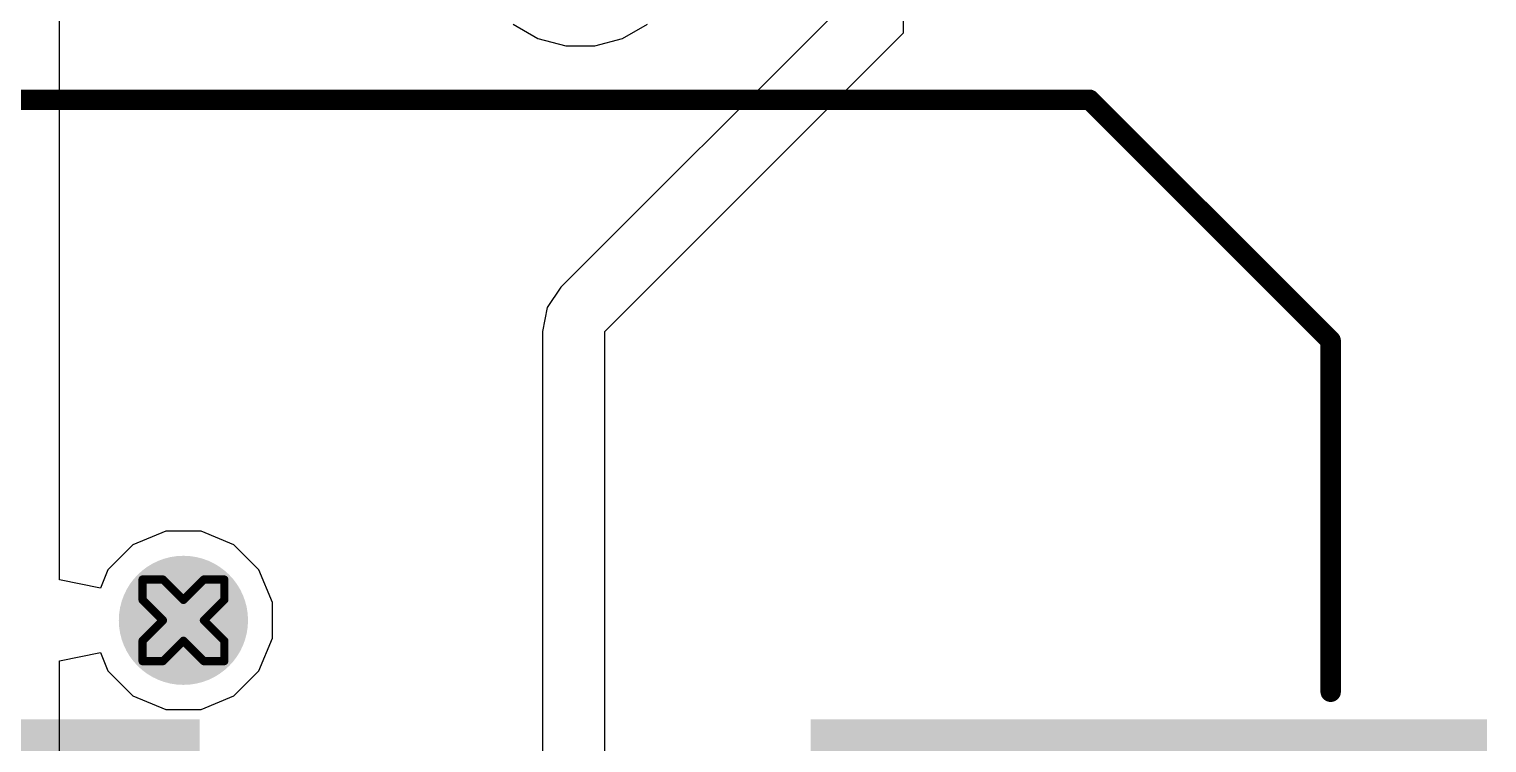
# Model space of a CAD drawing. Header units: inches. Extents: x 0 to 5379, y 0 to 5429.
# Drawn here: x 88.13 to 97.2, y 50.29 to 54.73 of the extents above; entities that cross this region are included whole.
import ezdxf

# ---------------------------------------------------------------- set-up
doc = ezdxf.new("R2010")
doc.units = ezdxf.units.IN
for name, color, linetype in [('Bottom Layer', 5, 'Continuous'), ('Bottom Solder', 6, 'Continuous'), ('Drill Drawing', 1, 'Continuous'), ('GND01', 16, 'Continuous'), ('GND02', 76, 'Continuous'), ('PWR', 156, 'Continuous'), ('SIG 01', 90, 'Continuous'), ('Top Layer', 1, 'Continuous'), ('Top Overlay', 2, 'Continuous'), ('Top Paste', 8, 'Continuous'), ('Top Solder', 216, 'Continuous'), ('Via Holes', 16, 'Continuous')]:
    doc.layers.add(name, color=color, linetype=linetype)

# ---------------------------------------------------------------- blocks, each defined once
blk = doc.blocks.new('UCD_220_F_10__D___59')
at = {"layer": 'Top Layer'}
for points in [[(-6, 1.25), (-2, 1.25), (-2, -1.25), (-6, -1.25)], [(2, 1.25), (6, 1.25), (6, -1.25), (2, -1.25)]]:
    blk.add_hatch(color=1, dxfattribs=at).paths.add_polyline_path(points)
at = {"layer": 'Top Paste'}
for points in [[(-6, 1.25), (-2, 1.25), (-2, -1.25), (-6, -1.25)], [(2, 1.25), (6, 1.25), (6, -1.25), (2, -1.25)]]:
    blk.add_hatch(color=8, dxfattribs=at).paths.add_polyline_path(points)
at = {"layer": 'Top Solder'}
for points in [[(-6.1016, 1.3516), (-1.8984, 1.3516), (-1.8984, -1.3516), (-6.1016, -1.3516)], [(1.8984, 1.3516), (6.1016, 1.3516), (6.1016, -1.3516), (1.8984, -1.3516)]]:
    blk.add_hatch(color=216, dxfattribs=at).paths.add_polyline_path(points)
at = {"layer": 'Top Overlay'}
for points in [[(-5.1308, -1.524, 0.127, 0.127, 0), (-5.1308, -3.7084, 0.127, 0.127, 0)], [(-3.6322, -5.207, 0.127, 0.127, 0), (-5.1308, -3.7084, 0.127, 0.127, 0)], [(5.1308, -5.207, 0.127, 0.127, 0), (-3.6322, -5.207, 0.127, 0.127, 0)]]:
    blk.add_lwpolyline(points, format="xyseb", dxfattribs=at)
for points in [[(-5.1626, -1.524, 0.0635, 0.0635, 1), (-5.0991, -1.524, 0.0635, 0.0635, 1)], [(-5.1626, -3.7084, 0.0635, 0.0635, 1), (-5.0991, -3.7084, 0.0635, 0.0635, 1)], [(-5.1626, -3.7084, 0.0635, 0.0635, 1), (-5.0991, -3.7084, 0.0635, 0.0635, 1)], [(-3.6639, -5.207, 0.0635, 0.0635, 1), (-3.6004, -5.207, 0.0635, 0.0635, 1)], [(-3.6639, -5.207, 0.0635, 0.0635, 1), (-3.6004, -5.207, 0.0635, 0.0635, 1)]]:
    blk.add_lwpolyline(points, format="xyseb", close=True, dxfattribs=at)

msp = doc.modelspace()

# ---------------------------------------------------------------- hatches: boundary and pattern name
at = {"layer": 'Bottom Layer'}
h = msp.add_hatch(color=5, dxfattribs=at)
edge = h.paths.add_edge_path()
edge.add_arc((89.0937, 51.054), 0.3, 0, 360)
at = {"layer": 'Bottom Solder'}
h = msp.add_hatch(color=6, dxfattribs=at)
edge = h.paths.add_edge_path()
edge.add_arc((89.0937, 51.054), 0.4016, 0, 360)
at = {"layer": 'GND01'}
h = msp.add_hatch(color=16, dxfattribs=at)
edge = h.paths.add_edge_path()
edge.add_arc((89.0937, 51.054), 0.3, 0, 360)
at = {"layer": 'GND02'}
h = msp.add_hatch(color=76, dxfattribs=at)
edge = h.paths.add_edge_path()
edge.add_arc((89.0937, 51.054), 0.3, 0, 360)
at = {"layer": 'PWR'}
h = msp.add_hatch(color=156, dxfattribs=at)
edge = h.paths.add_edge_path()
edge.add_arc((89.0937, 51.054), 0.3, 0, 360)
at = {"layer": 'SIG 01'}
h = msp.add_hatch(color=90, dxfattribs=at)
edge = h.paths.add_edge_path()
edge.add_arc((89.0937, 51.054), 0.3, 0, 360)
at = {"layer": 'Top Layer'}
h = msp.add_hatch(color=1, dxfattribs=at)
edge = h.paths.add_edge_path()
edge.add_arc((89.0937, 51.054), 0.3, 0, 360)
at = {"layer": 'Top Solder'}
h = msp.add_hatch(color=216, dxfattribs=at)
edge = h.paths.add_edge_path()
edge.add_arc((89.0937, 51.054), 0.4016, 0, 360)
at = {"layer": 'Via Holes'}
h = msp.add_hatch(color=7, dxfattribs=at)
edge = h.paths.add_edge_path()
edge.add_arc((89.0937, 51.054), 0.15, 0, 360)

# ---------------------------------------------------------------- linework, layer by layer
at = {"layer": 'Drill Drawing'}
for points in [[(88.8397, 51.181, 0.0508, 0.0508, 0), (88.8397, 51.308, 0.0508, 0.0508, 0)], [(88.8397, 51.308, 0.0508, 0.0508, 0), (88.9667, 51.308, 0.0508, 0.0508, 0)], [(88.9667, 51.308, 0.0508, 0.0508, 0), (89.0937, 51.181, 0.0508, 0.0508, 0)], [(89.0937, 51.181, 0.0508, 0.0508, 0), (89.2207, 51.308, 0.0508, 0.0508, 0)], [(89.2207, 51.308, 0.0508, 0.0508, 0), (89.3477, 51.308, 0.0508, 0.0508, 0)], [(89.3477, 51.181, 0.0508, 0.0508, 0), (89.3477, 51.308, 0.0508, 0.0508, 0)], [(88.8397, 51.181, 0.0508, 0.0508, 0), (88.9667, 51.054, 0.0508, 0.0508, 0)], [(89.2207, 51.054, 0.0508, 0.0508, 0), (89.3477, 51.181, 0.0508, 0.0508, 0)], [(88.8397, 50.927, 0.0508, 0.0508, 0), (88.9667, 51.054, 0.0508, 0.0508, 0)], [(89.2207, 51.054, 0.0508, 0.0508, 0), (89.3477, 50.927, 0.0508, 0.0508, 0)], [(88.8397, 50.8, 0.0508, 0.0508, 0), (88.8397, 50.927, 0.0508, 0.0508, 0)], [(88.9667, 50.8, 0.0508, 0.0508, 0), (89.0937, 50.927, 0.0508, 0.0508, 0)], [(89.0937, 50.927, 0.0508, 0.0508, 0), (89.2207, 50.8, 0.0508, 0.0508, 0)], [(89.3477, 50.8, 0.0508, 0.0508, 0), (89.3477, 50.927, 0.0508, 0.0508, 0)], [(88.8397, 50.8, 0.0508, 0.0508, 0), (88.9667, 50.8, 0.0508, 0.0508, 0)], [(89.2207, 50.8, 0.0508, 0.0508, 0), (89.3477, 50.8, 0.0508, 0.0508, 0)]]:
    msp.add_lwpolyline(points, format="xyseb", dxfattribs=at)
for points in [[(88.827, 51.308, 0.0254, 0.0254, 1), (88.8524, 51.308, 0.0254, 0.0254, 1)], [(88.827, 51.308, 0.0254, 0.0254, 1), (88.8524, 51.308, 0.0254, 0.0254, 1)], [(88.954, 51.308, 0.0254, 0.0254, 1), (88.9794, 51.308, 0.0254, 0.0254, 1)], [(88.954, 51.308, 0.0254, 0.0254, 1), (88.9794, 51.308, 0.0254, 0.0254, 1)], [(89.208, 51.308, 0.0254, 0.0254, 1), (89.2334, 51.308, 0.0254, 0.0254, 1)], [(89.208, 51.308, 0.0254, 0.0254, 1), (89.2334, 51.308, 0.0254, 0.0254, 1)], [(89.335, 51.308, 0.0254, 0.0254, 1), (89.3604, 51.308, 0.0254, 0.0254, 1)], [(89.335, 51.308, 0.0254, 0.0254, 1), (89.3604, 51.308, 0.0254, 0.0254, 1)], [(88.827, 51.181, 0.0254, 0.0254, 1), (88.8524, 51.181, 0.0254, 0.0254, 1)], [(88.827, 51.181, 0.0254, 0.0254, 1), (88.8524, 51.181, 0.0254, 0.0254, 1)], [(89.081, 51.181, 0.0254, 0.0254, 1), (89.1064, 51.181, 0.0254, 0.0254, 1)], [(89.081, 51.181, 0.0254, 0.0254, 1), (89.1064, 51.181, 0.0254, 0.0254, 1)], [(89.335, 51.181, 0.0254, 0.0254, 1), (89.3604, 51.181, 0.0254, 0.0254, 1)], [(89.335, 51.181, 0.0254, 0.0254, 1), (89.3604, 51.181, 0.0254, 0.0254, 1)], [(88.954, 51.054, 0.0254, 0.0254, 1), (88.9794, 51.054, 0.0254, 0.0254, 1)], [(88.954, 51.054, 0.0254, 0.0254, 1), (88.9794, 51.054, 0.0254, 0.0254, 1)], [(89.208, 51.054, 0.0254, 0.0254, 1), (89.2334, 51.054, 0.0254, 0.0254, 1)], [(89.208, 51.054, 0.0254, 0.0254, 1), (89.2334, 51.054, 0.0254, 0.0254, 1)], [(88.827, 50.927, 0.0254, 0.0254, 1), (88.8524, 50.927, 0.0254, 0.0254, 1)], [(88.827, 50.927, 0.0254, 0.0254, 1), (88.8524, 50.927, 0.0254, 0.0254, 1)], [(89.081, 50.927, 0.0254, 0.0254, 1), (89.1064, 50.927, 0.0254, 0.0254, 1)], [(89.081, 50.927, 0.0254, 0.0254, 1), (89.1064, 50.927, 0.0254, 0.0254, 1)], [(89.335, 50.927, 0.0254, 0.0254, 1), (89.3604, 50.927, 0.0254, 0.0254, 1)], [(89.335, 50.927, 0.0254, 0.0254, 1), (89.3604, 50.927, 0.0254, 0.0254, 1)], [(88.827, 50.8, 0.0254, 0.0254, 1), (88.8524, 50.8, 0.0254, 0.0254, 1)], [(88.827, 50.8, 0.0254, 0.0254, 1), (88.8524, 50.8, 0.0254, 0.0254, 1)], [(88.954, 50.8, 0.0254, 0.0254, 1), (88.9794, 50.8, 0.0254, 0.0254, 1)], [(88.954, 50.8, 0.0254, 0.0254, 1), (88.9794, 50.8, 0.0254, 0.0254, 1)], [(89.208, 50.8, 0.0254, 0.0254, 1), (89.2334, 50.8, 0.0254, 0.0254, 1)], [(89.208, 50.8, 0.0254, 0.0254, 1), (89.2334, 50.8, 0.0254, 0.0254, 1)], [(89.335, 50.8, 0.0254, 0.0254, 1), (89.3604, 50.8, 0.0254, 0.0254, 1)], [(89.335, 50.8, 0.0254, 0.0254, 1), (89.3604, 50.8, 0.0254, 0.0254, 1)]]:
    msp.add_lwpolyline(points, format="xyseb", close=True, dxfattribs=at)
at = {"layer": 'PWR'}
for p, q in [((88.3233, 51.3055), (88.3233, 55.4736)), ((88.9835, 51.608), (88.7799, 51.5237)), ((89.2039, 51.608), (88.9835, 51.608)), ((89.4075, 51.5237), (89.2039, 51.608)), ((88.7799, 51.5237), (88.624, 51.3678)), ((89.5633, 51.3678), (89.4075, 51.5237)), ((88.5773, 51.2549), (88.3233, 51.3055)), ((88.624, 51.3678), (88.5773, 51.2549)), ((89.6477, 51.1642), (89.5633, 51.3678)), ((89.6477, 50.9438), (89.6477, 51.1642)), ((89.5633, 50.7402), (89.6477, 50.9438)), ((88.3233, 50.8025), (88.5773, 50.8531)), ((88.5773, 50.8531), (88.624, 50.7402)), ((88.3233, 47.3687), (88.3233, 50.8025)), ((88.624, 50.7402), (88.7799, 50.5843)), ((89.4075, 50.5843), (89.5633, 50.7402)), ((88.7799, 50.5843), (88.9835, 50.5)), ((89.2039, 50.5), (89.4075, 50.5843)), ((88.9835, 50.5), (89.2039, 50.5))]:
    msp.add_line(p, q, dxfattribs=at)
at = {"layer": 'SIG 01'}
for p, q in [((91.1423, 54.7637), (91.2975, 54.674)), ((91.8233, 54.674), (91.9786, 54.7637)), ((91.2975, 54.674), (91.4708, 54.6276)), ((91.6501, 54.6276), (91.8233, 54.674)), ((91.4708, 54.6276), (91.6501, 54.6276))]:
    msp.add_line(p, q, dxfattribs=at)
at = {"layer": 'Top Layer'}
for p, q in [((93.5704, 54.7084), (93.5704, 56.388)), ((93.1819, 54.8693), (91.439, 53.1263)), ((91.7137, 52.8517), (93.5704, 54.7084)), ((91.439, 53.1263), (91.3548, 53.0003)), ((91.3548, 53.0003), (91.3252, 52.8517)), ((91.3252, 52.8517), (91.3252, 37.0214)), ((91.7137, 37.0214), (91.7137, 52.8517))]:
    msp.add_line(p, q, dxfattribs=at)

# ---------------------------------------------------------------- block references
at = {"rotation": 180}
msp.add_blockref('UCD_220_F_10__D___59', (91.0937, 49.0856), dxfattribs=at)

doc.saveas('drawing.dxf')
